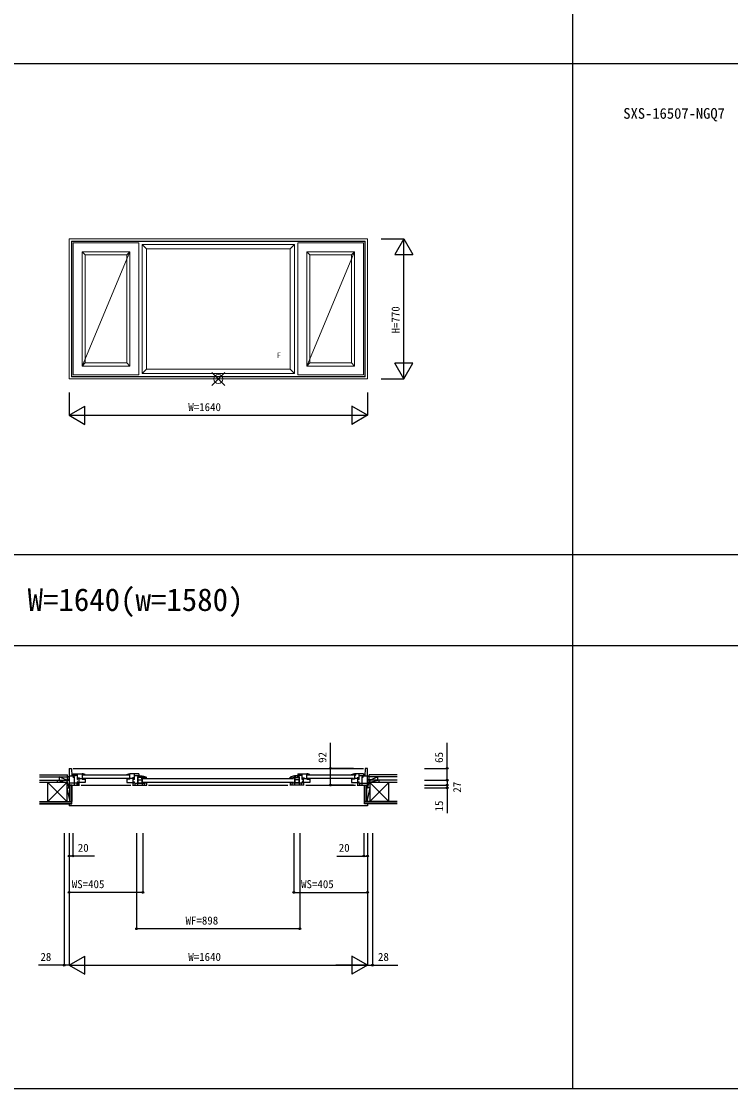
# Model space of a CAD drawing. Units: millimetres, scale not verified. Extents: x -13750 to 13750, y -10000 to 10000.
# Drawn here: x -683 to 3217, y -1738 to 4131 of the extents above; entities that cross this region are included whole.
import ezdxf
from ezdxf.enums import TextEntityAlignment as Align

# ---------------------------------------------------------------- set-up
doc = ezdxf.new("R2010")
doc.units = ezdxf.units.MM
doc.header["$LTSCALE"] = 50
for name, color, linetype in [('0-0_0', 3, 'Continuous'), ('0-2_YKK_B1', 4, 'Continuous'), ('0-3_YKK_B2', 5, 'Continuous'), ('0-6_YKK_F1', 7, 'Continuous'), ('0-8_YKK_N1', 2, 'Continuous'), ('0-9_YKK_Z1', 7, 'Continuous')]:
    doc.layers.add(name, color=color, linetype=linetype)
doc.layers.add('0-1_YKK_A1', color=4, linetype='Continuous', lineweight=18)
doc.layers.add('0-7_YKK_IN', color=1, linetype='Continuous', lineweight=18)
doc.styles.add('ＭＳ ゴシック', font='')
doc.styles.get('ＭＳ ゴシック').set_extended_font_data('MS Gothic')

msp = doc.modelspace()

# ---------------------------------------------------------------- linework, layer by layer
at = {"layer": '0-1_YKK_A1'}
for p, q in [((-420, 2935), (1220, 2935)), ((-420, 2165), (-420, 2935)), ((1220, 2165), (1220, 2935)), ((-408, 2923), (1208, 2923)), ((-408, 2177), (-408, 2923)), ((-405.8, 2920.8), (-408, 2923)), ((-405.8, 2179.2), (-405.8, 2920.8)), ((-405.8, 2920.8), (1205.8, 2920.8)), ((-398, 2187), (-398, 2913)), ((-37, 2913), (-398, 2913)), ((-37, 2187), (-37, 2913)), ((-19, 2195), (-19, 2905)), ((-19, 2905), (819, 2905)), ((5, 2881), (-19, 2905)), ((5, 2219), (5, 2881)), ((5, 2881), (795, 2881)), ((795, 2881), (819, 2905)), ((795, 2219), (795, 2881)), ((819, 2195), (819, 2905)), ((837, 2187), (837, 2913)), ((837, 2913), (1198, 2913)), ((1198, 2187), (1198, 2913)), ((1205.8, 2920.8), (1208, 2923)), ((1205.8, 2179.2), (1205.8, 2920.8)), ((1208, 2177), (1208, 2923)), ((-86, 2864), (-349, 2236)), ((-349, 2236), (-349, 2864)), ((-332, 2847), (-349, 2864)), ((-332, 2253), (-332, 2847)), ((-103, 2847), (-332, 2847)), ((-103, 2253), (-103, 2847)), ((-86, 2236), (-86, 2864)), ((886, 2236), (886, 2864)), ((1149, 2864), (886, 2236)), ((886, 2864), (1149, 2864)), ((903, 2847), (886, 2864)), ((903, 2253), (903, 2847)), ((903, 2847), (1132, 2847)), ((1132, 2847), (1149, 2864)), ((1132, 2253), (1132, 2847)), ((1149, 2236), (1149, 2864)), ((-332, 2253), (-349, 2236)), ((-103, 2253), (-332, 2253)), ((903, 2253), (886, 2236)), ((886, 2236), (1149, 2236)), ((903, 2253), (1132, 2253)), ((1132, 2253), (1149, 2236)), ((-408, 2177), (-405.8, 2179.2)), ((-408, 2177), (1208, 2177)), ((-405.8, 2179.2), (1205.8, 2179.2)), ((-37, 2187), (-398, 2187)), ((5, 2219), (-19, 2195)), ((-19, 2195), (819, 2195)), ((5, 2219), (795, 2219)), ((795, 2219), (819, 2195)), ((837, 2187), (1198, 2187)), ((1208, 2177), (1205.8, 2179.2)), ((-420, 2165), (1220, 2165))]:
    msp.add_line(p, q, dxfattribs=at)
for points in [[(-103, 2847), (-86, 2864), (-349, 2864)], [(-103, 2253), (-86, 2236), (-349, 2236)]]:
    msp.add_lwpolyline(points, dxfattribs=at)
at = {"layer": '0-2_YKK_B1'}
for p, q in [((-420, 23.75), (-420, -68.25)), ((-420, 23.75), (-408, 23.75)), ((-408, 23.75), (-405.8, -18.25)), ((-398, 23.75), (1198, 23.75)), ((1208, 23.75), (1205.8, -18.25)), ((1220, 23.75), (1208, 23.75)), ((1220, -68.25), (1220, 23.75)), ((-448, -38.75), (-420, -38.75)), ((-448, -38.75), (-448, -41.25)), ((-420, -18.25), (-390, -18.25)), ((-373.8, -58.25), (-420, -58.25)), ((-398.08, -16.25), (-394.66, -19.15)), ((-398, -6.25), (-349, -6.25)), ((-398, -6.25), (-398, -16.25)), ((-374, -15.25), (-398, -15.25)), ((-396.8, -25.46), (-396.8, -18.25)), ((-390, -24.26), (-396.8, -25.46)), ((-395.8, -29.16), (-395.8, -25.28)), ((-390, -18.25), (-390, -21.19)), ((-390, -68.25), (-390, -24.26)), ((-375.6, -65.75), (-375.6, -58.25)), ((-374, -37.25), (-374, -6.25)), ((-374, -32.45), (-349, -32.45)), ((-374, -37.25), (-371.5, -37.25)), ((-371.5, -50.25), (-374, -50.25)), ((-374, -54.25), (-374, -50.25)), ((-332, -54.25), (-374, -54.25)), ((-366, -58.25), (-370.3, -58.25)), ((-367.8, -65.75), (-367.8, -58.25)), ((-367.3, -32.45), (-367.3, -54.25)), ((-366, -58.25), (-366, -68.25)), ((-349, -6.25), (-349, -35.25)), ((-348, -6.45), (-349, -6.45)), ((-349, -11.45), (-332, -11.45)), ((-349, -35.25), (-332, -35.25)), ((-342.68, -6.75), (-348, -6.45)), ((-91, -13.75), (-344, -13.75)), ((-91, -32.75), (-344, -32.75)), ((-337.43, -7.68), (-342.68, -6.75)), ((-332.33, -9.2), (-337.43, -7.68)), ((-337.3, -11.95), (-337.3, -11.45)), ((-337.3, -11.95), (-335.3, -11.95)), ((-335.3, -11.95), (-333.07, -13.23)), ((-332, -12.45), (-332, -11.45)), ((-332, -34.25), (-332, -54.25)), ((-103, -9.67), (-102.67, -9.2)), ((-103, -11.45), (-103, -9.67)), ((-103, -12.45), (-103, -11.45)), ((-86, -11.45), (-103, -11.45)), ((-103, -34.25), (-103, -54.25)), ((-86, -35.25), (-103, -35.25)), ((-103, -54.25), (-61, -54.25)), ((-102.67, -9.2), (-97.57, -7.68)), ((-99.7, -11.95), (-101.93, -13.23)), ((-97.7, -11.95), (-99.7, -11.95)), ((-97.7, -11.95), (-97.7, -11.45)), ((-97.57, -7.68), (-92.32, -6.75)), ((-92.32, -6.75), (-87, -6.45)), ((-87, -6.45), (-86, -6.45)), ((-37, -6.25), (-86, -6.25)), ((-86, -35.25), (-86, -6.25)), ((-61, -32.45), (-86, -32.45)), ((-72, -27.65), (-72, -32.45)), ((-61, -27.65), (-72, -27.65)), ((-69, -58.25), (-69, -68.25)), ((-64.7, -58.25), (-69, -58.25)), ((-67.7, -54.25), (-67.7, -32.45)), ((-61, -37.25), (-63.5, -37.25)), ((-63.5, -50.25), (-61, -50.25)), ((-61.2, -58.25), (-2.8, -58.25)), ((-61, -37.25), (-61, -6.25)), ((-61, -15.25), (-37, -15.25)), ((-61, -54.25), (-61, -50.25)), ((-57.6, -68.25), (-57.6, -58.25)), ((-45, -18.25), (-19, -18.25)), ((-45, -18.25), (-45, -21.23)), ((-45, -24.26), (-45, -68.25)), ((-45, -24.26), (-38.2, -25.46)), ((-42.7, -27.25), (-42.7, -57.75)), ((-40.2, -29.45), (-42.7, -29.45)), ((-42.7, -38.95), (-21.3, -38.95)), ((-42.7, -55.45), (-21.3, -55.45)), ((-40.4, -29.16), (-40.4, -25.07)), ((-40.4, -56.25), (-40.4, -58.25)), ((-36.92, -16.25), (-40.34, -19.15)), ((-38.2, -26.25), (-38.2, -18.25)), ((-25.8, -26.25), (-38.2, -26.25)), ((-37, -6.25), (-37, -16.25)), ((-25.8, -26.25), (-25.8, -18.25)), ((-25.8, -25.46), (-19, -24.26)), ((-23.8, -29.45), (-21.3, -29.45)), ((-23.6, -29.16), (-23.6, -25.07)), ((-23.6, -56.25), (-23.6, -58.25)), ((-21.3, -27.25), (-21.3, -57.75)), ((-19.7, -21.05), (-18.3, -21.05)), ((-19, -18.25), (-19, -21.23)), ((-19, -18.75), (-18, -18.75)), ((-19, -24.26), (-19, -68.25)), ((-18.3, -25.72), (-18.3, -18.73)), ((-13.65, -25.99), (-18.3, -25.72)), ((-18, -18.75), (-12.07, -19.13)), ((814, -34.75), (-14, -34.75)), ((814, -53.75), (-14, -53.75)), ((-9.56, -26.68), (-13.65, -25.99)), ((-12.07, -19.13), (-6.24, -20.28)), ((-6.4, -68.25), (-6.4, -58.25)), ((-6.24, -20.28), (-0.6, -22.17)), ((-0.9, -30.25), (5, -30.25)), ((-0.6, -22.17), (5, -24.89)), ((-0.3, -30.25), (-0.3, -30.75)), ((-0.3, -30.75), (1.79, -33.88)), ((0.7, -58.25), (5, -58.25)), ((5, -58.25), (5, -68.25)), ((800.6, -22.17), (795, -24.89)), ((795, -30.25), (795, -24.89)), ((800.9, -30.25), (795, -30.25)), ((795, -33.25), (795, -30.25)), ((795, -58.25), (795, -68.25)), ((799.3, -58.25), (795, -58.25)), ((800.3, -30.75), (798.21, -33.88)), ((800.3, -30.25), (800.3, -30.75)), ((806.24, -20.28), (800.6, -22.17)), ((800.9, -30.25), (801.69, -29.32)), ((801.69, -29.32), (809.56, -26.68)), ((861.2, -58.25), (802.8, -58.25)), ((812.07, -19.13), (806.24, -20.28)), ((806.4, -68.25), (806.4, -58.25)), ((809.56, -26.68), (813.65, -25.99)), ((818, -18.75), (812.07, -19.13)), ((813.65, -25.99), (818.3, -25.72)), ((819, -18.75), (818, -18.75)), ((818.3, -25.72), (818.3, -18.73)), ((819.7, -21.05), (818.3, -21.05)), ((845, -18.25), (819, -18.25)), ((819, -18.25), (819, -21.23)), ((821.52, -20.66), (819.7, -21.05)), ((821.3, -27.25), (821.3, -57.75)), ((823.8, -29.45), (821.3, -29.45)), ((842.7, -38.95), (821.3, -38.95)), ((842.7, -55.45), (821.3, -55.45)), ((825.5, -23.77), (821.52, -20.66)), ((823.6, -29.16), (823.6, -25.07)), ((825.5, -25.25), (825.5, -23.77)), ((825.8, -26.25), (825.8, -18.25)), ((825.8, -26.25), (838.2, -26.25)), ((836.92, -16.25), (840.34, -19.15)), ((837, -6.25), (837, -16.25)), ((837, -6.25), (886, -6.25)), ((861, -15.25), (837, -15.25)), ((838.2, -26.25), (838.2, -18.25)), ((845, -24.26), (838.2, -25.46)), ((840.2, -29.45), (842.7, -29.45)), ((840.4, -29.16), (840.4, -25.07)), ((842.7, -27.25), (842.7, -57.75)), ((845, -18.25), (845, -21.23)), ((845, -24.26), (845, -68.25)), ((857.6, -68.25), (857.6, -58.25)), ((861, -37.25), (861, -6.25)), ((861, -27.65), (872, -27.65)), ((861, -32.45), (886, -32.45)), ((861, -37.25), (863.5, -37.25)), ((861, -54.25), (861, -50.25)), ((863.5, -50.25), (861, -50.25)), ((903, -54.25), (861, -54.25)), ((864.7, -58.25), (869, -58.25)), ((867.7, -54.25), (867.7, -32.45)), ((869, -58.25), (869, -68.25)), ((872, -27.65), (872, -32.45)), ((886, -35.25), (886, -6.25)), ((887, -6.45), (886, -6.45)), ((886, -11.45), (903, -11.45)), ((886, -35.25), (903, -35.25)), ((892.32, -6.75), (887, -6.45)), ((1144, -13.75), (891, -13.75)), ((1144, -32.75), (891, -32.75)), ((897.57, -7.68), (892.32, -6.75)), ((902.67, -9.2), (897.57, -7.68)), ((897.7, -11.95), (897.7, -11.45)), ((897.7, -11.95), (899.7, -11.95)), ((899.7, -11.95), (901.93, -13.23)), ((903, -34.25), (903, -54.25)), ((1132, -9.67), (1132.33, -9.2)), ((1132, -11.45), (1132, -9.67)), ((1132, -12.45), (1132, -11.45)), ((1149, -11.45), (1132, -11.45)), ((1132, -34.25), (1132, -54.25)), ((1149, -35.25), (1132, -35.25)), ((1132, -54.25), (1174, -54.25)), ((1132.33, -9.2), (1137.43, -7.68)), ((1135.3, -11.95), (1133.07, -13.23)), ((1137.3, -11.95), (1135.3, -11.95)), ((1137.3, -11.95), (1137.3, -11.45)), ((1137.43, -7.68), (1142.68, -6.75)), ((1142.68, -6.75), (1148, -6.45)), ((1148, -6.45), (1149, -6.45)), ((1198, -6.25), (1149, -6.25)), ((1149, -6.25), (1149, -9.19)), ((1149, -12.26), (1155.8, -13.39)), ((1149, -12.26), (1149, -35.25)), ((1174, -32.45), (1149, -32.45)), ((1155.8, -13.39), (1155.8, -6.25)), ((1174, -27.65), (1163, -27.65)), ((1163, -27.65), (1163, -32.45)), ((1166, -58.25), (1166, -68.25)), ((1166, -58.25), (1170.3, -58.25)), ((1167.3, -54.25), (1167.3, -32.45)), ((1174, -37.25), (1171.5, -37.25)), ((1171.5, -50.25), (1174, -50.25)), ((1173.8, -58.25), (1220, -58.25)), ((1174, -37.25), (1174, -6.25)), ((1174, -15.25), (1198, -15.25)), ((1174, -54.25), (1174, -50.25)), ((1177.4, -68.25), (1177.4, -58.25)), ((1190, -18.25), (1220, -18.25)), ((1190, -18.25), (1190, -21.05)), ((1190, -24.26), (1190, -68.25)), ((1196.8, -25.46), (1190, -24.26)), ((1194.6, -29.16), (1194.6, -25.07)), ((1198.08, -16.25), (1194.66, -19.15)), ((1196.8, -25.46), (1196.8, -18.25)), ((1198, -6.25), (1198, -16.25)), ((1248, -38.75), (1220, -38.75)), ((1248, -38.75), (1248, -41.25)), ((-420, -68.25), (-364, -68.25)), ((-417, -83.25), (-420, -83.25)), ((-417, -68.25), (-417, -83.25)), ((-375.6, -65.75), (-367.8, -65.75)), ((-354, -68.25), (-81, -68.25)), ((-71, -68.25), (7, -68.25)), ((17, -68.25), (783, -68.25)), ((871, -68.25), (793, -68.25)), ((881, -68.25), (1154, -68.25)), ((1164, -68.25), (1220, -68.25)), ((1217, -83.25), (1217, -68.25)), ((1217, -83.25), (1220, -83.25))]:
    msp.add_line(p, q, dxfattribs=at)
for points in [[(-374, -27.65), (-363, -27.65), (-363, -32.45)], [(-332, -11.45), (-332, -9.67), (-332.33, -9.2)], [(-25.5, -25.25), (-25.5, -23.77), (-21.52, -20.66), (-19.7, -21.05)], [(-0.9, -30.25), (-1.69, -29.32), (-9.56, -26.68)], [(5, -33.25), (5, -30.25), (5, -24.89)], [(825.8, -25.46), (819, -24.26), (819, -68.25)], [(903, -12.45), (903, -11.45), (903, -9.67), (902.67, -9.2)]]:
    msp.add_lwpolyline(points, dxfattribs=at)
at = {"layer": '0-3_YKK_B2'}
for p, q in [((-420, -170.75), (-420, -183.25)), ((1220, -170.75), (1220, -183.25)), ((1220, -183.25), (-420, -183.25))]:
    msp.add_line(p, q, dxfattribs=at)
at = {"layer": '0-6_YKK_F1'}
for p, q in [((2350, -1737.5), (2350, 9500)), ((-13750, 3900), (9350, 3900)), ((-13750, 1200), (9350, 1200)), ((-13750, 700), (9350, 700)), ((-13750, -1737.5), (9350, -1737.5))]:
    msp.add_line(p, q, dxfattribs=at)
at = {"layer": '0-7_YKK_IN'}
for p, q in [((364.64, 2129.64), (435.36, 2200.36)), ((364.64, 2200.36), (435.36, 2129.64))]:
    msp.add_line(p, q, dxfattribs=at)
msp.add_circle((400, 2165), 25, dxfattribs=at)
at = {"layer": '0-8_YKK_N1'}
for p, q in [((1295, 2935), (1420, 2935)), ((1420, 2935), (1370, 2848.4)), ((1420, 2165), (1420, 2935)), ((1420, 2935), (1470, 2848.4)), ((1370, 2848.4), (1470, 2848.4)), ((1420, 2165), (1370, 2251.6)), ((1470, 2251.6), (1370, 2251.6)), ((1420, 2165), (1470, 2251.6)), ((1295, 2165), (1420, 2165)), ((-420, 2090), (-420, 1965)), ((1220, 2090), (1220, 1965)), ((-420, 1965), (-333.4, 2015)), ((-333.4, 1915), (-333.4, 2015)), ((1220, 1965), (1133.4, 2015)), ((1133.4, 2015), (1133.4, 1915)), ((-420, 1965), (1220, 1965)), ((-420, 1965), (-333.4, 1915)), ((1220, 1965), (1133.4, 1915)), ((1142.5, 23.75), (1017.5, 23.75)), ((1533.9, 23.75), (1658.9, 23.75)), ((1658.9, -41.25), (1658.9, -68.25)), ((1533.9, -68.25), (1658.9, -68.25)), ((1658.9, -68.25), (1658.9, -83.25)), ((-448, -333.25), (-448, -1058.25)), ((-420, -333.25), (-420, -1058.25)), ((-49, -333.25), (-49, -858.25)), ((849, -333.25), (849, -858.25)), ((1220, -333.25), (1220, -1058.25)), ((1248, -333.25), (1248, -1058.25)), ((-280.46, -458.25), (-400, -458.25)), ((1052.43, -458.25), (1200, -458.25)), ((849, -858.25), (-49, -858.25)), ((-420, -1058.25), (-333.4, -1008.25)), ((-333.4, -1108.25), (-333.4, -1008.25)), ((1220, -1058.25), (1133.4, -1008.25)), ((1133.4, -1008.25), (1133.4, -1108.25)), ((-420, -1058.25), (1220, -1058.25)), ((-420, -1058.25), (-333.4, -1108.25)), ((-420, -1058.25), (-246.79, -1058.25)), ((1220, -1058.25), (1046.79, -1058.25)), ((1220, -1058.25), (1133.4, -1108.25))]:
    msp.add_line(p, q, dxfattribs=at)
for points in [[(1142.5, -68.25), (1017.5, -68.25), (1017.5, 23.75), (1017.5, 163.75)], [(1533.9, -41.25), (1658.9, -41.25), (1658.9, 23.75), (1658.9, 163.75)], [(1533.9, -83.25), (1658.9, -83.25), (1658.9, -223.25)], [(-15, -333.25), (-15, -658.25), (-420, -658.25)], [(-400, -333.25), (-400, -458.25), (-420, -458.25)], [(815, -333.25), (815, -658.25), (1220, -658.25)], [(1200, -333.25), (1200, -458.25), (1220, -458.25)], [(-420, -1058.25), (-448, -1058.25), (-588, -1058.25)], [(1220, -1058.25), (1248, -1058.25), (1388, -1058.25)]]:
    msp.add_lwpolyline(points, dxfattribs=at)
for centre in [(1017.5, 23.75), (1658.9, 23.75), (1658.9, -41.25), (1017.5, -68.25), (1658.9, -68.25), (1658.9, -83.25), (-420, -458.25), (-400, -458.25), (1200, -458.25), (1220, -458.25), (-420, -658.25), (-15, -658.25), (815, -658.25), (1220, -658.25), (-49, -858.25), (849, -858.25), (-448, -1058.25), (1248, -1058.25)]:
    msp.add_circle(centre, 5, dxfattribs=at)
at = {"layer": '0-9_YKK_Z1'}
for p, q in [((-583.9, -11.25), (-430, -11.25)), ((-583.9, -23.25), (-430, -23.25)), ((-583.9, -41.25), (-485, -41.25)), ((-432.5, -53.25), (-583.9, -53.25)), ((-537.5, -158.25), (-537.5, -53.25)), ((-432.5, -158.25), (-537.5, -53.25)), ((-432.5, -53.25), (-537.5, -158.25)), ((-485, -41.25), (-420, -41.25)), ((-485, -41.25), (-432.5, -53.25)), ((-485, -53.25), (-485, -41.25)), ((-420, -83.25), (-432.5, -41.25)), ((-432.5, -41.25), (-432.5, -158.25)), ((-430, -38.75), (-430, -11.25)), ((-430, -21.25), (-420, -21.25)), ((-430, -38.75), (-420, -38.75)), ((-420.3, -38.75), (-430, -38.75)), ((-420, -38.75), (-420, -21.25)), ((-420, -41.25), (-420, -83.25)), ((1220, -38.75), (1220, -21.25)), ((1230, -21.25), (1220, -21.25)), ((1220, -41.25), (1220, -83.25)), ((1285, -41.25), (1220, -41.25)), ((1220, -83.25), (1232.5, -41.25)), ((1220.3, -38.75), (1230, -38.75)), ((1383.9, -11.25), (1230, -11.25)), ((1230, -38.75), (1230, -11.25)), ((1383.9, -23.25), (1230, -23.25)), ((1285, -41.25), (1232.5, -53.25)), ((1232.5, -41.25), (1232.5, -158.25)), ((1383.9, -53.25), (1232.5, -53.25)), ((1232.5, -158.25), (1337.5, -53.25)), ((1232.5, -53.25), (1337.5, -158.25)), ((1236.25, -38.75), (1275, -23.25)), ((1275, -23.25), (1275, -41.25)), ((1383.9, -41.25), (1285, -41.25)), ((1285, -53.25), (1285, -41.25)), ((1337.5, -158.25), (1337.5, -53.25)), ((-432.5, -83.25), (-416.98, -83.25)), ((-432.5, -83.25), (-416.98, -158.25)), ((-404.5, -68.25), (-417, -68.25)), ((-417, -158.25), (-417, -68.25)), ((-416.98, -158.25), (-416.98, -83.25)), ((-415.5, -68.25), (-415.5, -158.25)), ((-406, -68.25), (-406, -158.25)), ((-404.5, -170.75), (-404.5, -68.25)), ((1204.5, -68.25), (1217, -68.25)), ((1204.5, -158.25), (1204.5, -68.25)), ((1206, -68.25), (1206, -158.25)), ((1215.5, -68.25), (1215.5, -158.25)), ((1216.98, -158.25), (1216.98, -83.25)), ((1232.5, -83.25), (1216.98, -83.25)), ((1232.5, -83.25), (1216.98, -158.25)), ((1217, -158.25), (1217, -68.25)), ((-583.9, -158.25), (-404.5, -158.25)), ((-583.9, -159.75), (-404.5, -159.75)), ((-583.9, -169.25), (-404.5, -169.25)), ((-583.9, -170.75), (-404.5, -170.75)), ((1383.9, -158.25), (1204.48, -158.25)), ((1204.48, -170.75), (1204.48, -158.25)), ((1383.9, -159.75), (1204.48, -159.75)), ((1383.9, -169.25), (1204.48, -169.25)), ((1383.9, -170.75), (1204.48, -170.75))]:
    msp.add_line(p, q, dxfattribs=at)
msp.add_lwpolyline([(-436.25, -38.75), (-475, -23.25), (-475, -41.25)], dxfattribs=at)

# ---------------------------------------------------------------- texts
at = {"layer": '0-0_0', "color": 7, "style": 'ＭＳ ゴシック'}
msp.add_text('SXS-16507-NGQ7', height=58.65, dxfattribs=at).set_placement((2626.93, 3578.03), align=Align.BOTTOM_LEFT)
at = {"layer": '0-0_0', "style": 'ＭＳ ゴシック'}
msp.add_text('W=1640(w=1580)', height=124.6, dxfattribs=at).set_placement((-648.33, 851.63), align=Align.BOTTOM_LEFT)
at = {"layer": '0-1_YKK_A1', "style": 'ＭＳ ゴシック'}
msp.add_text('F', height=29.33, dxfattribs=at).set_placement((721.66, 2272.05), align=Align.BOTTOM_LEFT)
at = {"layer": '0-8_YKK_N1', "style": 'ＭＳ ゴシック'}
for s, p in [('H=770', (1410, 2415)), ('92', (1007.5, 53.75)), ('65', (1648.9, 53.75)), ('27', (1748.49, -110.11)), ('15', (1648.9, -213.25))]:
    msp.add_text(s, height=43.99, rotation=90, dxfattribs=at).set_placement(p, align=Align.BOTTOM_LEFT)
for s, p in [('W=1640', (235, 1975)), ('20', (-372.59, -448.25)), ('20', (1062.43, -448.25)), ('WS=405', (-405.71, -648.25)), ('WS=405', (855.17, -648.25)), ('WF=898', (220, -848.25)), ('28', (-578, -1048.25)), ('W=1640', (235, -1048.25)), ('28', (1278, -1048.25))]:
    msp.add_text(s, height=43.99, dxfattribs=at).set_placement(p, align=Align.BOTTOM_LEFT)

doc.saveas('drawing.dxf')
